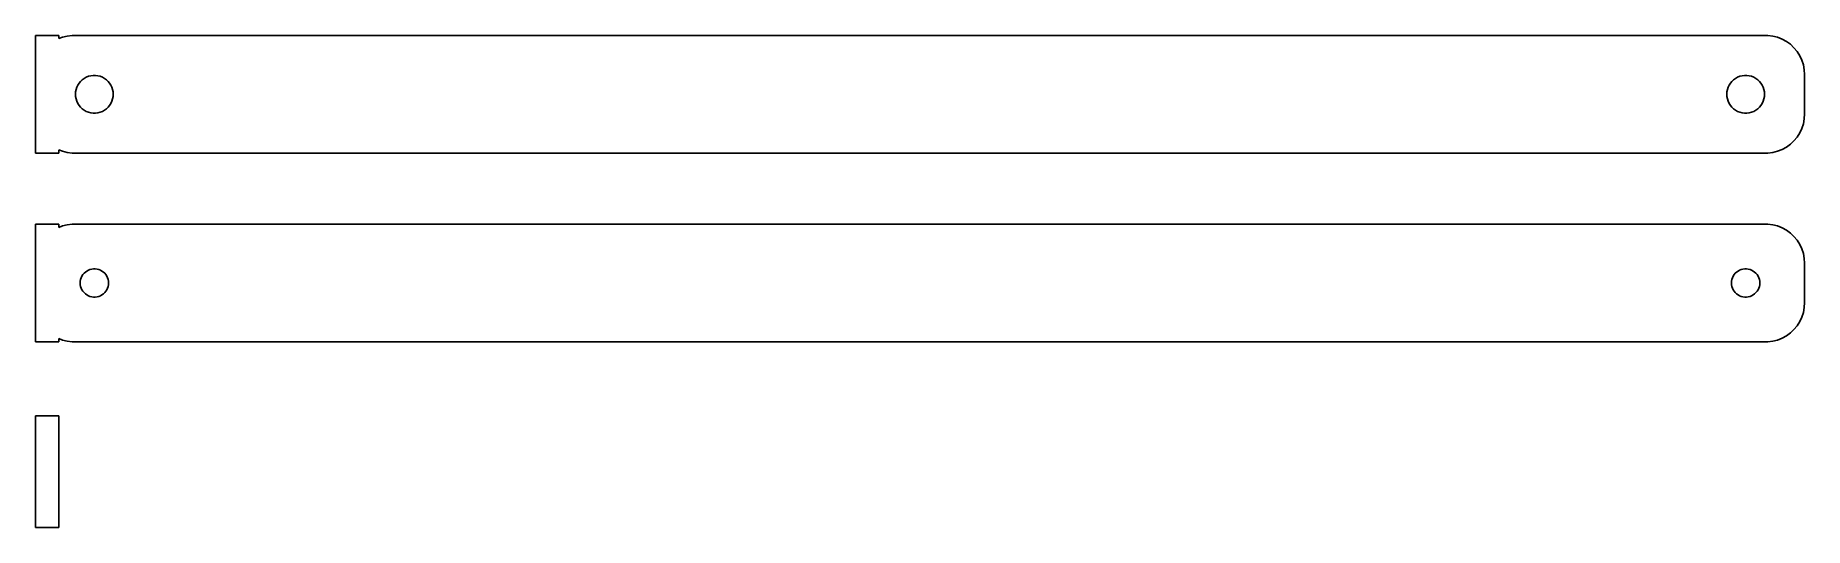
# Model space of a CAD drawing. Header units: metres. Extents: x -112 to 112, y -7 to 55.
import ezdxf

# ---------------------------------------------------------------- set-up
doc = ezdxf.new("R2010")
doc.units = ezdxf.units.M

msp = doc.modelspace()

# ---------------------------------------------------------------- linework, layer by layer
for p, q in [((-109.5, 55.4901), (-112.5, 55.4901)), ((-112.5, 55.4901), (-112.5, 40.5099)), ((-109.5, 55.0752), (-109.5, 55.4901)), ((-109.045, 55.2553), (-109.5, 55.0752)), ((-108.437, 55.4114), (-109.045, 55.2553)), ((-107.814, 55.4901), (-108.437, 55.4114)), ((107.814, 55.4901), (-107.814, 55.4901)), ((108.437, 55.4114), (107.814, 55.4901)), ((109.045, 55.2553), (108.437, 55.4114)), ((109.629, 55.0241), (109.045, 55.2553)), ((110.179, 54.7216), (109.629, 55.0241)), ((110.687, 54.3526), (110.179, 54.7216)), ((111.145, 53.9227), (110.687, 54.3526)), ((111.545, 53.4389), (111.145, 53.9227)), ((111.882, 52.9088), (111.545, 53.4389)), ((112.149, 52.3406), (111.882, 52.9088)), ((112.343, 51.7434), (112.149, 52.3406)), ((-106.942, 49.4107), (-106.75, 49.6429)), ((-106.75, 49.6429), (-106.53, 49.8492)), ((-106.53, 49.8492), (-106.286, 50.0264)), ((-106.286, 50.0264), (-106.022, 50.1716)), ((-106.022, 50.1716), (-105.742, 50.2825)), ((-105.742, 50.2825), (-105.45, 50.3575)), ((-105.45, 50.3575), (-105.151, 50.3953)), ((-105.151, 50.3953), (-104.849, 50.3953)), ((-104.849, 50.3953), (-104.55, 50.3575)), ((-104.55, 50.3575), (-104.258, 50.2825)), ((-104.258, 50.2825), (-103.978, 50.1716)), ((-103.978, 50.1716), (-103.714, 50.0264)), ((-103.714, 50.0264), (-103.47, 49.8492)), ((-103.47, 49.8492), (-103.25, 49.6429)), ((-103.25, 49.6429), (-103.058, 49.4107)), ((103.058, 49.4107), (103.25, 49.6429)), ((103.25, 49.6429), (103.47, 49.8492)), ((103.47, 49.8492), (103.714, 50.0264)), ((103.714, 50.0264), (103.978, 50.1716)), ((103.978, 50.1716), (104.258, 50.2825)), ((104.258, 50.2825), (104.55, 50.3575)), ((104.55, 50.3575), (104.849, 50.3953)), ((104.849, 50.3953), (105.151, 50.3953)), ((105.151, 50.3953), (105.45, 50.3575)), ((105.45, 50.3575), (105.742, 50.2825)), ((105.742, 50.2825), (106.022, 50.1716)), ((106.022, 50.1716), (106.286, 50.0264)), ((106.286, 50.0264), (106.53, 49.8492)), ((106.53, 49.8492), (106.75, 49.6429)), ((106.75, 49.6429), (106.942, 49.4107)), ((112.461, 51.1267), (112.343, 51.7434)), ((112.5, 50.5), (112.461, 51.1267)), ((112.5, 45.5), (112.5, 50.5)), ((-107.4, 48), (-107.381, 48.3008)), ((-107.381, 47.6992), (-107.4, 48)), ((-107.381, 48.3008), (-107.325, 48.5968)), ((-107.325, 47.4032), (-107.381, 47.6992)), ((-107.325, 48.5968), (-107.231, 48.8835)), ((-107.231, 47.1165), (-107.325, 47.4032)), ((-107.231, 48.8835), (-107.103, 49.1562)), ((-107.103, 49.1562), (-106.942, 49.4107)), ((-103.058, 49.4107), (-102.897, 49.1562)), ((-102.897, 49.1562), (-102.769, 48.8835)), ((-102.769, 48.8835), (-102.675, 48.5968)), ((-102.675, 47.4032), (-102.769, 47.1165)), ((-102.675, 48.5968), (-102.619, 48.3008)), ((-102.619, 47.6992), (-102.675, 47.4032)), ((-102.619, 48.3008), (-102.6, 48)), ((-102.6, 48), (-102.619, 47.6992)), ((102.6, 48), (102.619, 48.3008)), ((102.619, 47.6992), (102.6, 48)), ((102.619, 48.3008), (102.675, 48.5968)), ((102.675, 47.4032), (102.619, 47.6992)), ((102.675, 48.5968), (102.769, 48.8835)), ((102.769, 47.1165), (102.675, 47.4032)), ((102.769, 48.8835), (102.897, 49.1562)), ((102.897, 49.1562), (103.058, 49.4107)), ((106.942, 49.4107), (107.103, 49.1562)), ((107.103, 49.1562), (107.231, 48.8835)), ((107.231, 48.8835), (107.325, 48.5968)), ((107.325, 47.4032), (107.231, 47.1165)), ((107.325, 48.5968), (107.381, 48.3008)), ((107.381, 47.6992), (107.325, 47.4032)), ((107.381, 48.3008), (107.4, 48)), ((107.4, 48), (107.381, 47.6992)), ((-107.103, 46.8438), (-107.231, 47.1165)), ((-106.942, 46.5893), (-107.103, 46.8438)), ((-106.75, 46.3571), (-106.942, 46.5893)), ((-106.53, 46.1508), (-106.75, 46.3571)), ((-106.286, 45.9736), (-106.53, 46.1508)), ((-106.022, 45.8284), (-106.286, 45.9736)), ((-105.742, 45.7175), (-106.022, 45.8284)), ((-105.45, 45.6425), (-105.742, 45.7175)), ((-105.151, 45.6047), (-105.45, 45.6425)), ((-104.849, 45.6047), (-105.151, 45.6047)), ((-104.55, 45.6425), (-104.849, 45.6047)), ((-104.258, 45.7175), (-104.55, 45.6425)), ((-103.978, 45.8284), (-104.258, 45.7175)), ((-103.714, 45.9736), (-103.978, 45.8284)), ((-103.47, 46.1508), (-103.714, 45.9736)), ((-103.25, 46.3571), (-103.47, 46.1508)), ((-103.058, 46.5893), (-103.25, 46.3571)), ((-102.897, 46.8438), (-103.058, 46.5893)), ((-102.769, 47.1165), (-102.897, 46.8438)), ((102.897, 46.8438), (102.769, 47.1165)), ((103.058, 46.5893), (102.897, 46.8438)), ((103.25, 46.3571), (103.058, 46.5893)), ((103.47, 46.1508), (103.25, 46.3571)), ((103.714, 45.9736), (103.47, 46.1508)), ((103.978, 45.8284), (103.714, 45.9736)), ((104.258, 45.7175), (103.978, 45.8284)), ((104.55, 45.6425), (104.258, 45.7175)), ((104.849, 45.6047), (104.55, 45.6425)), ((105.151, 45.6047), (104.849, 45.6047)), ((105.45, 45.6425), (105.151, 45.6047)), ((105.742, 45.7175), (105.45, 45.6425)), ((106.022, 45.8284), (105.742, 45.7175)), ((106.286, 45.9736), (106.022, 45.8284)), ((106.53, 46.1508), (106.286, 45.9736)), ((106.75, 46.3571), (106.53, 46.1508)), ((106.942, 46.5893), (106.75, 46.3571)), ((107.103, 46.8438), (106.942, 46.5893)), ((107.231, 47.1165), (107.103, 46.8438)), ((112.461, 44.8733), (112.5, 45.5)), ((111.545, 42.5611), (111.882, 43.0912)), ((111.882, 43.0912), (112.149, 43.6594)), ((112.149, 43.6594), (112.343, 44.2566)), ((112.343, 44.2566), (112.461, 44.8733)), ((-112.5, 40.5099), (-109.5, 40.5099)), ((-109.5, 40.9248), (-109.045, 40.7447)), ((-109.5, 40.5099), (-109.5, 40.9248)), ((-109.045, 40.7447), (-108.437, 40.5886)), ((-108.437, 40.5886), (-107.814, 40.5099)), ((-107.814, 40.5099), (107.814, 40.5099)), ((107.814, 40.5099), (108.437, 40.5886)), ((108.437, 40.5886), (109.045, 40.7447)), ((109.045, 40.7447), (109.629, 40.9759)), ((109.629, 40.9759), (110.179, 41.2784)), ((110.179, 41.2784), (110.687, 41.6474)), ((110.687, 41.6474), (111.145, 42.0773)), ((111.145, 42.0773), (111.545, 42.5611)), ((-109.5, 31.4901), (-112.5, 31.4901)), ((-112.5, 31.4901), (-112.5, 16.5099)), ((-109.5, 31.0752), (-109.5, 31.4901)), ((-109.045, 31.2553), (-109.5, 31.0752)), ((-108.437, 31.4114), (-109.045, 31.2553)), ((-107.814, 31.4901), (-108.437, 31.4114)), ((107.814, 31.4901), (-107.814, 31.4901)), ((108.437, 31.4114), (107.814, 31.4901)), ((109.045, 31.2553), (108.437, 31.4114)), ((109.629, 31.0241), (109.045, 31.2553)), ((110.179, 30.7216), (109.629, 31.0241)), ((110.687, 30.3526), (110.179, 30.7216)), ((111.145, 29.9227), (110.687, 30.3526)), ((111.545, 29.4389), (111.145, 29.9227)), ((111.882, 28.9088), (111.545, 29.4389)), ((112.149, 28.3406), (111.882, 28.9088)), ((112.343, 27.7434), (112.149, 28.3406)), ((112.461, 27.1267), (112.343, 27.7434)), ((112.5, 26.5), (112.461, 27.1267)), ((-106.674, 24.6626), (-106.577, 24.8671)), ((-106.577, 24.8671), (-106.456, 25.058)), ((-106.456, 25.058), (-106.312, 25.2322)), ((-106.312, 25.2322), (-106.147, 25.3869)), ((-106.147, 25.3869), (-105.964, 25.5198)), ((-105.964, 25.5198), (-105.766, 25.6287)), ((-105.766, 25.6287), (-105.556, 25.7119)), ((-105.556, 25.7119), (-105.337, 25.7681)), ((-105.337, 25.7681), (-105.113, 25.7964)), ((-105.113, 25.7964), (-104.887, 25.7964)), ((-104.887, 25.7964), (-104.663, 25.7681)), ((-104.663, 25.7681), (-104.444, 25.7119)), ((-104.444, 25.7119), (-104.234, 25.6287)), ((-104.234, 25.6287), (-104.036, 25.5198)), ((-104.036, 25.5198), (-103.853, 25.3869)), ((-103.853, 25.3869), (-103.688, 25.2322)), ((-103.688, 25.2322), (-103.544, 25.058)), ((-103.544, 25.058), (-103.423, 24.8671)), ((-103.423, 24.8671), (-103.326, 24.6626)), ((103.326, 24.6626), (103.423, 24.8671)), ((103.423, 24.8671), (103.544, 25.058)), ((103.544, 25.058), (103.688, 25.2322)), ((103.688, 25.2322), (103.853, 25.3869)), ((103.853, 25.3869), (104.036, 25.5198)), ((104.036, 25.5198), (104.234, 25.6287)), ((104.234, 25.6287), (104.444, 25.7119)), ((104.444, 25.7119), (104.663, 25.7681)), ((104.663, 25.7681), (104.887, 25.7964)), ((104.887, 25.7964), (105.113, 25.7964)), ((105.113, 25.7964), (105.337, 25.7681)), ((105.337, 25.7681), (105.556, 25.7119)), ((105.556, 25.7119), (105.766, 25.6287)), ((105.766, 25.6287), (105.964, 25.5198)), ((105.964, 25.5198), (106.147, 25.3869)), ((106.147, 25.3869), (106.312, 25.2322)), ((106.312, 25.2322), (106.456, 25.058)), ((106.456, 25.058), (106.577, 24.8671)), ((106.577, 24.8671), (106.674, 24.6626)), ((112.5, 21.5), (112.5, 26.5)), ((-106.8, 24), (-106.786, 24.2256)), ((-106.786, 23.7744), (-106.8, 24)), ((-106.786, 24.2256), (-106.743, 24.4476)), ((-106.743, 23.5524), (-106.786, 23.7744)), ((-106.743, 24.4476), (-106.674, 24.6626)), ((-106.674, 23.3374), (-106.743, 23.5524)), ((-106.577, 23.1329), (-106.674, 23.3374)), ((-106.456, 22.942), (-106.577, 23.1329)), ((-106.312, 22.7678), (-106.456, 22.942)), ((-106.147, 22.6131), (-106.312, 22.7678)), ((-105.964, 22.4802), (-106.147, 22.6131)), ((-103.853, 22.6131), (-104.036, 22.4802)), ((-103.688, 22.7678), (-103.853, 22.6131)), ((-103.544, 22.942), (-103.688, 22.7678)), ((-103.423, 23.1329), (-103.544, 22.942)), ((-103.326, 23.3374), (-103.423, 23.1329)), ((-103.326, 24.6626), (-103.257, 24.4476)), ((-103.257, 23.5524), (-103.326, 23.3374)), ((-103.257, 24.4476), (-103.214, 24.2256)), ((-103.214, 23.7744), (-103.257, 23.5524)), ((-103.214, 24.2256), (-103.2, 24)), ((-103.2, 24), (-103.214, 23.7744)), ((103.2, 24), (103.214, 24.2256)), ((103.214, 23.7744), (103.2, 24)), ((103.214, 24.2256), (103.257, 24.4476)), ((103.257, 23.5524), (103.214, 23.7744)), ((103.257, 24.4476), (103.326, 24.6626)), ((103.326, 23.3374), (103.257, 23.5524)), ((103.423, 23.1329), (103.326, 23.3374)), ((103.544, 22.942), (103.423, 23.1329)), ((103.688, 22.7678), (103.544, 22.942)), ((103.853, 22.6131), (103.688, 22.7678)), ((104.036, 22.4802), (103.853, 22.6131)), ((106.147, 22.6131), (105.964, 22.4802)), ((106.312, 22.7678), (106.147, 22.6131)), ((106.456, 22.942), (106.312, 22.7678)), ((106.577, 23.1329), (106.456, 22.942)), ((106.674, 23.3374), (106.577, 23.1329)), ((106.674, 24.6626), (106.743, 24.4476)), ((106.743, 23.5524), (106.674, 23.3374)), ((106.743, 24.4476), (106.786, 24.2256)), ((106.786, 23.7744), (106.743, 23.5524)), ((106.786, 24.2256), (106.8, 24)), ((106.8, 24), (106.786, 23.7744)), ((-105.766, 22.3713), (-105.964, 22.4802)), ((-105.556, 22.2881), (-105.766, 22.3713)), ((-105.337, 22.2319), (-105.556, 22.2881)), ((-105.113, 22.2036), (-105.337, 22.2319)), ((-104.887, 22.2036), (-105.113, 22.2036)), ((-104.663, 22.2319), (-104.887, 22.2036)), ((-104.444, 22.2881), (-104.663, 22.2319)), ((-104.234, 22.3713), (-104.444, 22.2881)), ((-104.036, 22.4802), (-104.234, 22.3713)), ((104.234, 22.3713), (104.036, 22.4802)), ((104.444, 22.2881), (104.234, 22.3713)), ((104.663, 22.2319), (104.444, 22.2881)), ((104.887, 22.2036), (104.663, 22.2319)), ((105.113, 22.2036), (104.887, 22.2036)), ((105.337, 22.2319), (105.113, 22.2036)), ((105.556, 22.2881), (105.337, 22.2319)), ((105.766, 22.3713), (105.556, 22.2881)), ((105.964, 22.4802), (105.766, 22.3713)), ((112.149, 19.6594), (112.343, 20.2566)), ((112.343, 20.2566), (112.461, 20.8733)), ((112.461, 20.8733), (112.5, 21.5)), ((110.687, 17.6474), (111.145, 18.0773)), ((111.145, 18.0773), (111.545, 18.5611)), ((111.545, 18.5611), (111.882, 19.0912)), ((111.882, 19.0912), (112.149, 19.6594)), ((-112.5, 16.5099), (-109.5, 16.5099)), ((-109.5, 16.9248), (-109.045, 16.7447)), ((-109.5, 16.5099), (-109.5, 16.9248)), ((-109.045, 16.7447), (-108.437, 16.5886)), ((-108.437, 16.5886), (-107.814, 16.5099)), ((-107.814, 16.5099), (107.814, 16.5099)), ((107.814, 16.5099), (108.437, 16.5886)), ((108.437, 16.5886), (109.045, 16.7447)), ((109.045, 16.7447), (109.629, 16.9759)), ((109.629, 16.9759), (110.179, 17.2784)), ((110.179, 17.2784), (110.687, 17.6474)), ((-109.5, 7.1148), (-112.5, 7.1148)), ((-112.5, 7.1148), (-112.5, -7.1148)), ((-109.5, -7.1148), (-109.5, 7.1148)), ((-112.5, -7.1148), (-109.5, -7.1148))]:
    msp.add_line(p, q)

doc.saveas('drawing.dxf')
